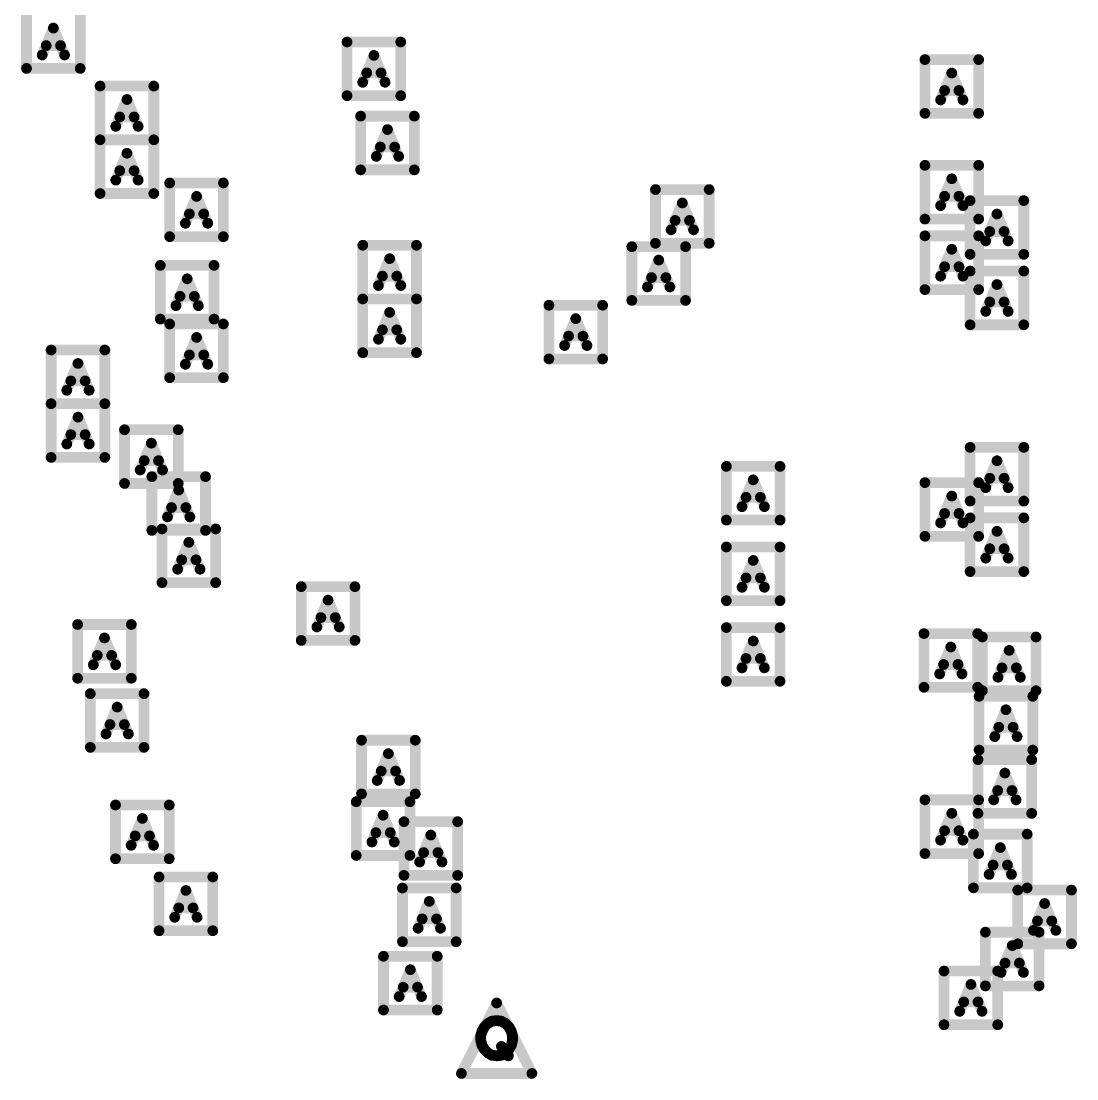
# Model space of a CAD drawing. Extents: x -14.2 to 19.9, y -5.2 to 16.9.
# Drawn here: x 1.661 to 2.251, y 2.011 to 2.601 of the extents above; entities that cross this region are included whole.
import ezdxf

# ---------------------------------------------------------------- set-up
doc = ezdxf.new("R2010")
doc.units = 0
doc.layers.get('0').update_dxf_attribs({"linetype": 'CONTINUOUS'})
doc.layers.add('FAB', color=2, linetype='CONTINUOUS')

# ---------------------------------------------------------------- blocks, each defined once
blk = doc.blocks.new('ROUND_1')
at = {"const_width": 0.003}
blk.add_lwpolyline([(-0.0015, 0, 1), (0.0015, 0, 1)], format="xyb", close=True, dxfattribs=at)

msp = doc.modelspace()

# ---------------------------------------------------------------- linework, layer by layer
at = {"layer": 'FAB', "const_width": 0.006}
for points in [[(1.66435, 2.575), (1.66435, 2.605)], [(1.69435, 2.605), (1.69435, 2.575)], [(1.6731, 2.5825), (1.67935, 2.5975)], [(1.67935, 2.5975), (1.6856, 2.5825)], [(1.68335, 2.58775), (1.67535, 2.58775)], [(1.8434, 2.55976), (1.8434, 2.58976)], [(1.8434, 2.58976), (1.8734, 2.58976)], [(1.8734, 2.58976), (1.8734, 2.55976)], [(1.85215, 2.56726), (1.8584, 2.58226)], [(1.8584, 2.58226), (1.86465, 2.56726)], [(2.16623, 2.54992), (2.16623, 2.57992)], [(2.16623, 2.57992), (2.19623, 2.57992)], [(2.19623, 2.57992), (2.19623, 2.54992)], [(1.69435, 2.575), (1.66435, 2.575)], [(1.8624, 2.57251), (1.8544, 2.57251)], [(2.17498, 2.55742), (2.18123, 2.57242)], [(2.18123, 2.57242), (2.18748, 2.55742)], [(1.70546, 2.53513), (1.70546, 2.56513)], [(1.70546, 2.56513), (1.73546, 2.56513)], [(1.73546, 2.56513), (1.73546, 2.53513)], [(2.18523, 2.56267), (2.17723, 2.56267)], [(1.71421, 2.54263), (1.72046, 2.55763)], [(1.72046, 2.55763), (1.72671, 2.54263)], [(1.8734, 2.55976), (1.8434, 2.55976)], [(2.19623, 2.54992), (2.16623, 2.54992)], [(1.72446, 2.54788), (1.71646, 2.54788)], [(1.851, 2.51835), (1.851, 2.54835)], [(1.851, 2.54835), (1.881, 2.54835)], [(1.881, 2.54835), (1.881, 2.51835)], [(1.85975, 2.52585), (1.866, 2.54085)], [(1.866, 2.54085), (1.87225, 2.52585)], [(1.70546, 2.50513), (1.70546, 2.53513)], [(1.70546, 2.53513), (1.73546, 2.53513)], [(1.73546, 2.53513), (1.70546, 2.53513)], [(1.73546, 2.53513), (1.73546, 2.50513)], [(1.87, 2.5311), (1.862, 2.5311)], [(1.71421, 2.51263), (1.72046, 2.52763)], [(1.72046, 2.52763), (1.72671, 2.51263)], [(2.16623, 2.49086), (2.16623, 2.52086)], [(2.16623, 2.52086), (2.19623, 2.52086)], [(2.19623, 2.52086), (2.19623, 2.49086)], [(1.72446, 2.51788), (1.71646, 2.51788)], [(1.881, 2.51835), (1.851, 2.51835)], [(2.17498, 2.49836), (2.18123, 2.51336)], [(2.18123, 2.51336), (2.18748, 2.49836)], [(1.74434, 2.48102), (1.74434, 2.51102)], [(1.74434, 2.51102), (1.77434, 2.51102)], [(1.77434, 2.51102), (1.77434, 2.48102)], [(2.0157, 2.47735), (2.0157, 2.50735)], [(2.0157, 2.50735), (2.0457, 2.50735)], [(2.0457, 2.50735), (2.0457, 2.47735)], [(1.73546, 2.50513), (1.70546, 2.50513)], [(1.75309, 2.48852), (1.75934, 2.50352)], [(1.75934, 2.50352), (1.76559, 2.48852)], [(2.18523, 2.50361), (2.17723, 2.50361)], [(2.02445, 2.48485), (2.0307, 2.49985)], [(2.0307, 2.49985), (2.03695, 2.48485)], [(2.19147, 2.47118), (2.19147, 2.50118)], [(2.19147, 2.50118), (2.22147, 2.50118)], [(2.22147, 2.50118), (2.22147, 2.47118)], [(1.76334, 2.49377), (1.75534, 2.49377)], [(2.0347, 2.4901), (2.0267, 2.4901)], [(2.19623, 2.49086), (2.16623, 2.49086)], [(2.20022, 2.47868), (2.20647, 2.49368)], [(2.20647, 2.49368), (2.21272, 2.47868)], [(2.21047, 2.48393), (2.20247, 2.48393)], [(1.77434, 2.48102), (1.74434, 2.48102)], [(2.16623, 2.45149), (2.16623, 2.48149)], [(2.16623, 2.48149), (2.19623, 2.48149)], [(2.19623, 2.48149), (2.19623, 2.45149)], [(1.8522, 2.44625), (1.8522, 2.47625)], [(1.8522, 2.47625), (1.8822, 2.47625)], [(1.8822, 2.47625), (1.8822, 2.44625)], [(2.0025, 2.44545), (2.0025, 2.47545)], [(2.0025, 2.47545), (2.0325, 2.47545)], [(2.0457, 2.47735), (2.0157, 2.47735)], [(2.0325, 2.47545), (2.0325, 2.44545)], [(2.17498, 2.45899), (2.18123, 2.47399)], [(2.18123, 2.47399), (2.18748, 2.45899)], [(1.86095, 2.45375), (1.8672, 2.46875)], [(1.8672, 2.46875), (1.87345, 2.45375)], [(2.01125, 2.45295), (2.0175, 2.46795)], [(2.0175, 2.46795), (2.02375, 2.45295)], [(2.22147, 2.47118), (2.19147, 2.47118)], [(1.73909, 2.435), (1.73909, 2.465)], [(1.73909, 2.465), (1.76909, 2.465)], [(1.76909, 2.465), (1.76909, 2.435)], [(2.18523, 2.46424), (2.17723, 2.46424)], [(2.19147, 2.43181), (2.19147, 2.46181)], [(2.19147, 2.46181), (2.22147, 2.46181)], [(2.22147, 2.46181), (2.22147, 2.43181)], [(1.74784, 2.4425), (1.75409, 2.4575)], [(1.75409, 2.4575), (1.76034, 2.4425)], [(1.8712, 2.459), (1.8632, 2.459)], [(2.0215, 2.4582), (2.0135, 2.4582)], [(2.20022, 2.43931), (2.20647, 2.45431)], [(2.20647, 2.45431), (2.21272, 2.43931)], [(2.19623, 2.45149), (2.16623, 2.45149)], [(1.75809, 2.44775), (1.75009, 2.44775)], [(1.8822, 2.44625), (1.8522, 2.44625)], [(1.8522, 2.41625), (1.8522, 2.44625)], [(1.8522, 2.44625), (1.8822, 2.44625)], [(1.8822, 2.44625), (1.8822, 2.41625)], [(1.95618, 2.41275), (1.95618, 2.44275)], [(1.95618, 2.44275), (1.98618, 2.44275)], [(1.98618, 2.44275), (1.98618, 2.41275)], [(2.0325, 2.44545), (2.0025, 2.44545)], [(2.21047, 2.44456), (2.20247, 2.44456)], [(1.86095, 2.42375), (1.8672, 2.43875)], [(1.8672, 2.43875), (1.87345, 2.42375)], [(1.76909, 2.435), (1.73909, 2.435)], [(1.74434, 2.40228), (1.74434, 2.43228)], [(1.74434, 2.43228), (1.77434, 2.43228)], [(1.77434, 2.43228), (1.77434, 2.40228)], [(1.96493, 2.42025), (1.97118, 2.43525)], [(1.97118, 2.43525), (1.97743, 2.42025)], [(2.22147, 2.43181), (2.19147, 2.43181)], [(1.75309, 2.40978), (1.75934, 2.42478)], [(1.75934, 2.42478), (1.76559, 2.40978)], [(1.8712, 2.429), (1.8632, 2.429)], [(1.97518, 2.4255), (1.96718, 2.4255)], [(1.6781, 2.38775), (1.6781, 2.41775)], [(1.6781, 2.41775), (1.7081, 2.41775)], [(1.7081, 2.41775), (1.7081, 2.38775)], [(1.76334, 2.41503), (1.75534, 2.41503)], [(1.8822, 2.41625), (1.8522, 2.41625)], [(1.68685, 2.39525), (1.6931, 2.41025)], [(1.6931, 2.41025), (1.69935, 2.39525)], [(1.98618, 2.41275), (1.95618, 2.41275)], [(1.77434, 2.40228), (1.74434, 2.40228)], [(1.6971, 2.4005), (1.6891, 2.4005)], [(1.7081, 2.38775), (1.6781, 2.38775)], [(1.6781, 2.35775), (1.6781, 2.38775)], [(1.6781, 2.38775), (1.7081, 2.38775)], [(1.7081, 2.38775), (1.7081, 2.35775)], [(1.68685, 2.36525), (1.6931, 2.38025)], [(1.6931, 2.38025), (1.69935, 2.36525)], [(1.71909, 2.34322), (1.71909, 2.37322)], [(1.71909, 2.37322), (1.74909, 2.37322)], [(1.74909, 2.37322), (1.74909, 2.34322)], [(1.6971, 2.3705), (1.6891, 2.3705)], [(1.72784, 2.35072), (1.73409, 2.36572)], [(1.73409, 2.36572), (1.74034, 2.35072)], [(2.19148, 2.33338), (2.19148, 2.36338)], [(2.19148, 2.36338), (2.22148, 2.36338)], [(2.22148, 2.36338), (2.22148, 2.33338)], [(1.7081, 2.35775), (1.6781, 2.35775)], [(1.73809, 2.35597), (1.73009, 2.35597)], [(2.20023, 2.34088), (2.20648, 2.35588)], [(2.20648, 2.35588), (2.21273, 2.34088)], [(2.0553, 2.32275), (2.0553, 2.35275)], [(2.0553, 2.35275), (2.0853, 2.35275)], [(2.0853, 2.35275), (2.0853, 2.32275)], [(1.74909, 2.34322), (1.71909, 2.34322)], [(1.73435, 2.31702), (1.73435, 2.34702)], [(1.73435, 2.34702), (1.76435, 2.34702)], [(1.76435, 2.34702), (1.76435, 2.31702)], [(2.06405, 2.33025), (2.0703, 2.34525)], [(2.0703, 2.34525), (2.07655, 2.33025)], [(2.16623, 2.3137), (2.16623, 2.3437)], [(2.16623, 2.3437), (2.19623, 2.3437)], [(2.19623, 2.3437), (2.19623, 2.3137)], [(2.21048, 2.34613), (2.20248, 2.34613)], [(1.7431, 2.32452), (1.74935, 2.33952)], [(1.74935, 2.33952), (1.7556, 2.32452)], [(2.17498, 2.3212), (2.18123, 2.3362)], [(2.18123, 2.3362), (2.18748, 2.3212)], [(2.0743, 2.3355), (2.0663, 2.3355)], [(2.22148, 2.33338), (2.19148, 2.33338)], [(1.75335, 2.32977), (1.74535, 2.32977)], [(2.18523, 2.32645), (2.17723, 2.32645)], [(2.0853, 2.32275), (2.0553, 2.32275)], [(2.19148, 2.29401), (2.19148, 2.32401)], [(2.19148, 2.32401), (2.22148, 2.32401)], [(2.22148, 2.32401), (2.22148, 2.29401)], [(1.76435, 2.31702), (1.73435, 2.31702)], [(1.74003, 2.28783), (1.74003, 2.31783)], [(1.74003, 2.31783), (1.77003, 2.31783)], [(1.77003, 2.31783), (1.77003, 2.28783)], [(2.19623, 2.3137), (2.16623, 2.3137)], [(2.20023, 2.30151), (2.20648, 2.31651)], [(2.20648, 2.31651), (2.21273, 2.30151)], [(1.74878, 2.29533), (1.75503, 2.31033)], [(1.75503, 2.31033), (1.76128, 2.29533)], [(2.0553, 2.27775), (2.0553, 2.30775)], [(2.0553, 2.30775), (2.0853, 2.30775)], [(2.0853, 2.30775), (2.0853, 2.27775)], [(2.21048, 2.30676), (2.20248, 2.30676)], [(1.75903, 2.30058), (1.75103, 2.30058)], [(2.06405, 2.28525), (2.0703, 2.30025)], [(2.0703, 2.30025), (2.07655, 2.28525)], [(2.0743, 2.2905), (2.0663, 2.2905)], [(2.22148, 2.29401), (2.19148, 2.29401)], [(1.77003, 2.28783), (1.74003, 2.28783)], [(1.8178, 2.25558), (1.8178, 2.28558)], [(1.8178, 2.28558), (1.8478, 2.28558)], [(1.8478, 2.28558), (1.8478, 2.25558)], [(1.82655, 2.26308), (1.8328, 2.27808)], [(1.8328, 2.27808), (1.83905, 2.26308)], [(2.0853, 2.27775), (2.0553, 2.27775)], [(1.8368, 2.26833), (1.8288, 2.26833)], [(1.6929, 2.23445), (1.6929, 2.26445)], [(1.6929, 2.26445), (1.7229, 2.26445)], [(1.7229, 2.26445), (1.7229, 2.23445)], [(2.0553, 2.23275), (2.0553, 2.26275)], [(2.0553, 2.26275), (2.0853, 2.26275)], [(2.0853, 2.26275), (2.0853, 2.23275)], [(2.1657, 2.22939), (2.1657, 2.25939)], [(2.1657, 2.25939), (2.1957, 2.25939)], [(2.1957, 2.25939), (2.1957, 2.22939)], [(1.70165, 2.24195), (1.7079, 2.25695)], [(1.7079, 2.25695), (1.71415, 2.24195)], [(1.8478, 2.25558), (1.8178, 2.25558)], [(2.06405, 2.24025), (2.0703, 2.25525)], [(2.0703, 2.25525), (2.07655, 2.24025)], [(2.19829, 2.2275), (2.19829, 2.2575)], [(2.19829, 2.2575), (2.22829, 2.2575)], [(2.22829, 2.2575), (2.22829, 2.2275)], [(2.17445, 2.23689), (2.1807, 2.25189)], [(2.1807, 2.25189), (2.18695, 2.23689)], [(2.20704, 2.235), (2.21329, 2.25)], [(2.21329, 2.25), (2.21954, 2.235)], [(1.7119, 2.2472), (1.7039, 2.2472)], [(2.0743, 2.2455), (2.0663, 2.2455)], [(2.1847, 2.24214), (2.1767, 2.24214)], [(2.21729, 2.24025), (2.20929, 2.24025)], [(1.7229, 2.23445), (1.6929, 2.23445)], [(2.0853, 2.23275), (2.0553, 2.23275)], [(1.7, 2.19585), (1.7, 2.22585)], [(1.7, 2.22585), (1.73, 2.22585)], [(1.73, 2.22585), (1.73, 2.19585)], [(2.1957, 2.22939), (2.1657, 2.22939)], [(2.1965, 2.19435), (2.1965, 2.22435)], [(2.1965, 2.22435), (2.2265, 2.22435)], [(2.22829, 2.2275), (2.19829, 2.2275)], [(2.2265, 2.22435), (2.2265, 2.19435)], [(1.70875, 2.20335), (1.715, 2.21835)], [(1.715, 2.21835), (1.72125, 2.20335)], [(2.20525, 2.20185), (2.2115, 2.21685)], [(2.2115, 2.21685), (2.21775, 2.20185)], [(1.719, 2.2086), (1.711, 2.2086)], [(2.2155, 2.2071), (2.2075, 2.2071)], [(1.73, 2.19585), (1.7, 2.19585)], [(1.8515, 2.16985), (1.8515, 2.19985)], [(1.8515, 2.19985), (1.8815, 2.19985)], [(1.8815, 2.19985), (1.8815, 2.16985)], [(2.2265, 2.19435), (2.1965, 2.19435)], [(1.86025, 2.17735), (1.8665, 2.19235)], [(1.8665, 2.19235), (1.87275, 2.17735)], [(2.19588, 2.159), (2.19588, 2.189)], [(2.19588, 2.189), (2.22588, 2.189)], [(2.22588, 2.189), (2.22588, 2.159)], [(1.8705, 2.1826), (1.8625, 2.1826)], [(2.20463, 2.1665), (2.21088, 2.1815)], [(2.21088, 2.1815), (2.21713, 2.1665)], [(2.21488, 2.17175), (2.20688, 2.17175)], [(1.84853, 2.13548), (1.84853, 2.16548)], [(1.84853, 2.16548), (1.87853, 2.16548)], [(1.8815, 2.16985), (1.8515, 2.16985)], [(1.87853, 2.16548), (1.87853, 2.13548)], [(2.16623, 2.13653), (2.16623, 2.16653)], [(2.16623, 2.16653), (2.19623, 2.16653)], [(2.19623, 2.16653), (2.19623, 2.13653)], [(1.71406, 2.13365), (1.71406, 2.16365)], [(1.71406, 2.16365), (1.74406, 2.16365)], [(1.74406, 2.16365), (1.74406, 2.13365)], [(2.17498, 2.14403), (2.18123, 2.15903)], [(2.18123, 2.15903), (2.18748, 2.14403)], [(2.22588, 2.159), (2.19588, 2.159)], [(1.72281, 2.14115), (1.72906, 2.15615)], [(1.72906, 2.15615), (1.73531, 2.14115)], [(1.85728, 2.14298), (1.86353, 2.15798)], [(1.86353, 2.15798), (1.86978, 2.14298)], [(1.8752, 2.12435), (1.8752, 2.15435)], [(1.8752, 2.15435), (1.9052, 2.15435)], [(1.9052, 2.15435), (1.9052, 2.12435)], [(1.86753, 2.14823), (1.85953, 2.14823)], [(2.18523, 2.14928), (2.17723, 2.14928)], [(2.19334, 2.11739), (2.19334, 2.14739)], [(2.19334, 2.14739), (2.22334, 2.14739)], [(2.22334, 2.14739), (2.22334, 2.11739)], [(1.73306, 2.1464), (1.72506, 2.1464)], [(1.88395, 2.13185), (1.8902, 2.14685)], [(1.8902, 2.14685), (1.89645, 2.13185)], [(1.87853, 2.13548), (1.84853, 2.13548)], [(1.8942, 2.1371), (1.8862, 2.1371)], [(2.19623, 2.13653), (2.16623, 2.13653)], [(2.20209, 2.12489), (2.20834, 2.13989)], [(2.20834, 2.13989), (2.21459, 2.12489)], [(1.74406, 2.13365), (1.71406, 2.13365)], [(2.21234, 2.13014), (2.20434, 2.13014)], [(1.7384, 2.09345), (1.7384, 2.12345)], [(1.7384, 2.12345), (1.7684, 2.12345)], [(1.7684, 2.12345), (1.7684, 2.09345)], [(1.9052, 2.12435), (1.8752, 2.12435)], [(1.74715, 2.10095), (1.7534, 2.11595)], [(1.7534, 2.11595), (1.75965, 2.10095)], [(1.87437, 2.08732), (1.87437, 2.11732)], [(1.87437, 2.11732), (1.90437, 2.11732)], [(1.90437, 2.11732), (1.90437, 2.08732)], [(2.22334, 2.11739), (2.19334, 2.11739)], [(2.2181, 2.08615), (2.2181, 2.11615)], [(2.2181, 2.11615), (2.2481, 2.11615)], [(2.2481, 2.11615), (2.2481, 2.08615)], [(1.7574, 2.1062), (1.7494, 2.1062)], [(1.88312, 2.09482), (1.88937, 2.10982)], [(1.88937, 2.10982), (1.89562, 2.09482)], [(2.22685, 2.09365), (2.2331, 2.10865)], [(2.2331, 2.10865), (2.23935, 2.09365)], [(1.89337, 2.10007), (1.88537, 2.10007)], [(2.2371, 2.0989), (2.2291, 2.0989)], [(1.7684, 2.09345), (1.7384, 2.09345)], [(2.2, 2.06265), (2.2, 2.09265)], [(2.2, 2.09265), (2.23, 2.09265)], [(2.23, 2.09265), (2.23, 2.06265)], [(1.90437, 2.08732), (1.87437, 2.08732)], [(2.20875, 2.07015), (2.215, 2.08515)], [(2.215, 2.08515), (2.22125, 2.07015)], [(2.2481, 2.08615), (2.2181, 2.08615)], [(1.86377, 2.04918), (1.86377, 2.07918)], [(1.86377, 2.07918), (1.89377, 2.07918)], [(1.89377, 2.07918), (1.89377, 2.04918)], [(1.87252, 2.05668), (1.87877, 2.07168)], [(1.87877, 2.07168), (1.88502, 2.05668)], [(2.1769, 2.04095), (2.1769, 2.07095)], [(2.1769, 2.07095), (2.2069, 2.07095)], [(2.2069, 2.07095), (2.2069, 2.04095)], [(2.219, 2.0754), (2.211, 2.0754)], [(1.88277, 2.06193), (1.87477, 2.06193)], [(2.18565, 2.04845), (2.1919, 2.06345)], [(2.1919, 2.06345), (2.19815, 2.04845)], [(2.23, 2.06265), (2.2, 2.06265)], [(1.90729, 2.01374), (1.92698, 2.0531)], [(1.92698, 2.0531), (1.94667, 2.01374)], [(2.1959, 2.0537), (2.1879, 2.0537)], [(1.89377, 2.04918), (1.86377, 2.04918)], [(1.92009, 2.03967), (1.92206, 2.04164)], [(1.92206, 2.04164), (1.92435, 2.04295)], [(1.92435, 2.04295), (1.92698, 2.04328)], [(1.92698, 2.04328), (1.92961, 2.04295)], [(1.92961, 2.04295), (1.9319, 2.04164)], [(1.9319, 2.04164), (1.93388, 2.03967)], [(2.2069, 2.04095), (2.1769, 2.04095)], [(1.91811, 2.03474), (1.91877, 2.03737)], [(1.91877, 2.03737), (1.92009, 2.03967)], [(1.93388, 2.03967), (1.93519, 2.03737)], [(1.93519, 2.03737), (1.93585, 2.03474)], [(1.91811, 2.03212), (1.91811, 2.03474)], [(1.91877, 2.02949), (1.91811, 2.03212)], [(1.92009, 2.02719), (1.91877, 2.02949)], [(1.93519, 2.02949), (1.93388, 2.02719)], [(1.93585, 2.03212), (1.93519, 2.02949)], [(1.93585, 2.03474), (1.93585, 2.03212)], [(1.92206, 2.02522), (1.92009, 2.02719)], [(1.92435, 2.02391), (1.92206, 2.02522)], [(1.92698, 2.02358), (1.92435, 2.02391)], [(1.92961, 2.02391), (1.92698, 2.02358)], [(1.92961, 2.02883), (1.93355, 2.02358)], [(1.9319, 2.02522), (1.92961, 2.02391)], [(1.93388, 2.02719), (1.9319, 2.02522)], [(1.94667, 2.01374), (1.90729, 2.01374)]]:
    msp.add_lwpolyline(points, dxfattribs=at)

# ---------------------------------------------------------------- block references
at = {"layer": 'FAB'}
for p in [(1.67935, 2.5975), (1.67935, 2.5975), (1.67535, 2.58775), (1.68335, 2.58775), (1.8434, 2.58976), (1.8434, 2.58976), (1.8734, 2.58976), (1.8734, 2.58976), (1.6731, 2.5825), (1.6856, 2.5825), (1.8584, 2.58226), (1.8584, 2.58226), (2.16623, 2.57992), (2.16623, 2.57992), (2.19623, 2.57992), (2.19623, 2.57992), (1.66435, 2.575), (1.66435, 2.575), (1.69435, 2.575), (1.69435, 2.575), (1.8544, 2.57251), (1.8624, 2.57251), (2.18123, 2.57242), (2.18123, 2.57242), (1.85215, 2.56726), (1.86465, 2.56726), (1.70546, 2.56513), (1.70546, 2.56513), (1.73546, 2.56513), (1.73546, 2.56513), (2.17723, 2.56267), (2.18523, 2.56267), (1.72046, 2.55763), (1.72046, 2.55763), (1.8434, 2.55976), (1.8434, 2.55976), (1.8734, 2.55976), (1.8734, 2.55976), (2.17498, 2.55742), (2.18748, 2.55742), (2.16623, 2.54992), (2.16623, 2.54992), (2.19623, 2.54992), (2.19623, 2.54992), (1.71646, 2.54788), (1.72446, 2.54788), (1.851, 2.54835), (1.851, 2.54835), (1.881, 2.54835), (1.881, 2.54835), (1.71421, 2.54263), (1.72671, 2.54263), (1.866, 2.54085), (1.866, 2.54085), (1.70546, 2.53513), (1.70546, 2.53513), (1.70546, 2.53513), (1.70546, 2.53513), (1.73546, 2.53513), (1.73546, 2.53513), (1.73546, 2.53513), (1.73546, 2.53513), (1.862, 2.5311), (1.87, 2.5311), (1.72046, 2.52763), (1.72046, 2.52763), (1.85975, 2.52585), (1.87225, 2.52585), (2.16623, 2.52086), (2.16623, 2.52086), (2.19623, 2.52086), (2.19623, 2.52086), (1.71646, 2.51788), (1.72446, 2.51788), (1.851, 2.51835), (1.851, 2.51835), (1.881, 2.51835), (1.881, 2.51835), (2.18123, 2.51336), (2.18123, 2.51336), (1.71421, 2.51263), (1.72671, 2.51263), (1.74434, 2.51102), (1.74434, 2.51102), (1.77434, 2.51102), (1.77434, 2.51102), (2.0157, 2.50735), (2.0157, 2.50735), (2.0457, 2.50735), (2.0457, 2.50735), (1.70546, 2.50513), (1.70546, 2.50513), (1.73546, 2.50513), (1.73546, 2.50513), (1.75934, 2.50352), (1.75934, 2.50352), (2.17723, 2.50361), (2.18523, 2.50361), (2.0307, 2.49985), (2.0307, 2.49985), (2.17498, 2.49836), (2.18748, 2.49836), (2.19147, 2.50118), (2.19147, 2.50118), (2.22147, 2.50118), (2.22147, 2.50118), (1.75534, 2.49377), (1.76334, 2.49377), (2.0267, 2.4901), (2.0347, 2.4901), (2.16623, 2.49086), (2.16623, 2.49086), (2.19623, 2.49086), (2.19623, 2.49086), (2.20647, 2.49368), (2.20647, 2.49368), (1.75309, 2.48852), (1.76559, 2.48852), (2.02445, 2.48485), (2.03695, 2.48485), (2.20247, 2.48393), (2.21047, 2.48393), (1.74434, 2.48102), (1.74434, 2.48102), (1.77434, 2.48102), (1.77434, 2.48102), (2.16623, 2.48149), (2.16623, 2.48149), (2.19623, 2.48149), (2.19623, 2.48149), (2.20022, 2.47868), (2.21272, 2.47868), (1.8522, 2.47625), (1.8522, 2.47625), (1.8822, 2.47625), (1.8822, 2.47625), (2.0025, 2.47545), (2.0025, 2.47545), (2.0157, 2.47735), (2.0157, 2.47735), (2.0325, 2.47545), (2.0325, 2.47545), (2.0457, 2.47735), (2.0457, 2.47735), (2.18123, 2.47399), (2.18123, 2.47399), (1.8672, 2.46875), (1.8672, 2.46875), (2.0175, 2.46795), (2.0175, 2.46795), (2.19147, 2.47118), (2.19147, 2.47118), (2.22147, 2.47118), (2.22147, 2.47118), (1.73909, 2.465), (1.73909, 2.465), (1.76909, 2.465), (1.76909, 2.465), (2.17723, 2.46424), (2.18523, 2.46424), (2.19147, 2.46181), (2.19147, 2.46181), (2.22147, 2.46181), (2.22147, 2.46181), (1.75409, 2.4575), (1.75409, 2.4575), (1.8632, 2.459), (1.8712, 2.459), (2.0135, 2.4582), (2.0215, 2.4582), (2.17498, 2.45899), (2.18748, 2.45899), (2.20647, 2.45431), (2.20647, 2.45431), (1.86095, 2.45375), (1.87345, 2.45375), (2.01125, 2.45295), (2.02375, 2.45295), (2.16623, 2.45149), (2.16623, 2.45149), (2.19623, 2.45149), (2.19623, 2.45149), (1.74784, 2.4425), (1.75009, 2.44775), (1.75809, 2.44775), (1.76034, 2.4425), (1.8522, 2.44625), (1.8522, 2.44625), (1.8522, 2.44625), (1.8522, 2.44625), (1.8822, 2.44625), (1.8822, 2.44625), (1.8822, 2.44625), (1.8822, 2.44625), (1.95618, 2.44275), (1.95618, 2.44275), (1.98618, 2.44275), (1.98618, 2.44275), (2.0025, 2.44545), (2.0025, 2.44545), (2.0325, 2.44545), (2.0325, 2.44545), (2.20247, 2.44456), (2.21047, 2.44456), (1.8672, 2.43875), (1.8672, 2.43875), (2.20022, 2.43931), (2.21272, 2.43931), (1.73909, 2.435), (1.73909, 2.435), (1.74434, 2.43228), (1.74434, 2.43228), (1.76909, 2.435), (1.76909, 2.435), (1.77434, 2.43228), (1.77434, 2.43228), (1.97118, 2.43525), (1.97118, 2.43525), (2.19147, 2.43181), (2.19147, 2.43181), (2.22147, 2.43181), (2.22147, 2.43181), (1.75934, 2.42478), (1.75934, 2.42478), (1.8632, 2.429), (1.8712, 2.429), (1.96718, 2.4255), (1.97518, 2.4255), (1.86095, 2.42375), (1.87345, 2.42375), (1.96493, 2.42025), (1.97743, 2.42025), (1.6781, 2.41775), (1.6781, 2.41775), (1.7081, 2.41775), (1.7081, 2.41775), (1.75534, 2.41503), (1.76334, 2.41503), (1.8522, 2.41625), (1.8522, 2.41625), (1.8822, 2.41625), (1.8822, 2.41625), (1.6931, 2.41025), (1.6931, 2.41025), (1.75309, 2.40978), (1.76559, 2.40978), (1.95618, 2.41275), (1.95618, 2.41275), (1.98618, 2.41275), (1.98618, 2.41275), (1.74434, 2.40228), (1.74434, 2.40228), (1.77434, 2.40228), (1.77434, 2.40228), (1.68685, 2.39525), (1.6891, 2.4005), (1.6971, 2.4005), (1.69935, 2.39525), (1.6781, 2.38775), (1.6781, 2.38775), (1.6781, 2.38775), (1.6781, 2.38775), (1.7081, 2.38775), (1.7081, 2.38775), (1.7081, 2.38775), (1.7081, 2.38775), (1.6931, 2.38025), (1.6931, 2.38025), (1.71909, 2.37322), (1.71909, 2.37322), (1.74909, 2.37322), (1.74909, 2.37322), (1.6891, 2.3705), (1.6971, 2.3705), (1.73409, 2.36572), (1.73409, 2.36572), (1.68685, 2.36525), (1.69935, 2.36525), (2.19148, 2.36338), (2.19148, 2.36338), (2.22148, 2.36338), (2.22148, 2.36338), (1.6781, 2.35775), (1.6781, 2.35775), (1.7081, 2.35775), (1.7081, 2.35775), (1.73009, 2.35597), (1.73809, 2.35597), (2.20648, 2.35588), (2.20648, 2.35588), (1.72784, 2.35072), (1.74034, 2.35072), (2.0553, 2.35275), (2.0553, 2.35275), (2.0853, 2.35275), (2.0853, 2.35275), (1.71909, 2.34322), (1.71909, 2.34322), (1.73435, 2.34702), (1.73435, 2.34702), (1.74909, 2.34322), (1.74909, 2.34322), (1.76435, 2.34702), (1.76435, 2.34702), (2.0703, 2.34525), (2.0703, 2.34525), (2.16623, 2.3437), (2.16623, 2.3437), (2.19623, 2.3437), (2.19623, 2.3437), (2.20248, 2.34613), (2.21048, 2.34613), (1.74935, 2.33952), (1.74935, 2.33952), (2.18123, 2.3362), (2.18123, 2.3362), (2.20023, 2.34088), (2.21273, 2.34088), (2.06405, 2.33025), (2.0663, 2.3355), (2.0743, 2.3355), (2.07655, 2.33025), (2.19148, 2.33338), (2.19148, 2.33338), (2.22148, 2.33338), (2.22148, 2.33338), (1.7431, 2.32452), (1.74535, 2.32977), (1.75335, 2.32977), (1.7556, 2.32452), (2.17723, 2.32645), (2.18523, 2.32645), (2.0553, 2.32275), (2.0553, 2.32275), (2.0853, 2.32275), (2.0853, 2.32275), (2.17498, 2.3212), (2.18748, 2.3212), (2.19148, 2.32401), (2.19148, 2.32401), (2.22148, 2.32401), (2.22148, 2.32401), (1.73435, 2.31702), (1.73435, 2.31702), (1.74003, 2.31783), (1.74003, 2.31783), (1.76435, 2.31702), (1.76435, 2.31702), (1.77003, 2.31783), (1.77003, 2.31783), (2.16623, 2.3137), (2.16623, 2.3137), (2.19623, 2.3137), (2.19623, 2.3137), (2.20648, 2.31651), (2.20648, 2.31651), (1.75503, 2.31033), (1.75503, 2.31033), (2.0553, 2.30775), (2.0553, 2.30775), (2.0853, 2.30775), (2.0853, 2.30775), (2.20248, 2.30676), (2.21048, 2.30676), (1.75103, 2.30058), (1.75903, 2.30058), (2.20023, 2.30151), (2.21273, 2.30151), (1.74878, 2.29533), (1.76128, 2.29533), (2.0703, 2.30025), (2.0703, 2.30025), (2.0663, 2.2905), (2.0743, 2.2905), (2.19148, 2.29401), (2.19148, 2.29401), (2.22148, 2.29401), (2.22148, 2.29401), (1.74003, 2.28783), (1.74003, 2.28783), (1.77003, 2.28783), (1.77003, 2.28783), (1.8178, 2.28558), (1.8178, 2.28558), (1.8478, 2.28558), (1.8478, 2.28558), (2.06405, 2.28525), (2.07655, 2.28525), (1.8328, 2.27808), (1.8328, 2.27808), (2.0553, 2.27775), (2.0553, 2.27775), (2.0853, 2.27775), (2.0853, 2.27775), (1.8288, 2.26833), (1.8368, 2.26833), (1.6929, 2.26445), (1.6929, 2.26445), (1.7229, 2.26445), (1.7229, 2.26445), (1.82655, 2.26308), (1.83905, 2.26308), (2.0553, 2.26275), (2.0553, 2.26275), (2.0853, 2.26275), (2.0853, 2.26275), (2.1657, 2.25939), (2.1657, 2.25939), (2.1957, 2.25939), (2.1957, 2.25939), (1.7079, 2.25695), (1.7079, 2.25695), (1.8178, 2.25558), (1.8178, 2.25558), (1.8478, 2.25558), (1.8478, 2.25558), (2.0703, 2.25525), (2.0703, 2.25525), (2.19829, 2.2575), (2.19829, 2.2575), (2.22829, 2.2575), (2.22829, 2.2575), (2.1807, 2.25189), (2.1807, 2.25189), (2.21329, 2.25), (2.21329, 2.25), (1.70165, 2.24195), (1.7039, 2.2472), (1.7119, 2.2472), (1.71415, 2.24195), (2.0663, 2.2455), (2.0743, 2.2455), (2.1767, 2.24214), (2.1847, 2.24214), (2.06405, 2.24025), (2.07655, 2.24025), (2.17445, 2.23689), (2.18695, 2.23689), (2.20929, 2.24025), (2.21729, 2.24025), (1.6929, 2.23445), (1.6929, 2.23445), (1.7229, 2.23445), (1.7229, 2.23445), (2.0553, 2.23275), (2.0553, 2.23275), (2.0853, 2.23275), (2.0853, 2.23275), (2.20704, 2.235), (2.21954, 2.235), (1.7, 2.22585), (1.7, 2.22585), (1.73, 2.22585), (1.73, 2.22585), (2.1657, 2.22939), (2.1657, 2.22939), (2.1957, 2.22939), (2.1957, 2.22939), (2.1965, 2.22435), (2.1965, 2.22435), (2.19829, 2.2275), (2.19829, 2.2275), (2.2265, 2.22435), (2.2265, 2.22435), (2.22829, 2.2275), (2.22829, 2.2275), (1.715, 2.21835), (1.715, 2.21835), (2.2115, 2.21685), (2.2115, 2.21685), (1.711, 2.2086), (1.719, 2.2086), (2.2075, 2.2071), (2.2155, 2.2071), (1.70875, 2.20335), (1.72125, 2.20335), (2.20525, 2.20185), (2.21775, 2.20185), (1.7, 2.19585), (1.7, 2.19585), (1.73, 2.19585), (1.73, 2.19585), (1.8515, 2.19985), (1.8515, 2.19985), (1.8815, 2.19985), (1.8815, 2.19985), (2.1965, 2.19435), (2.1965, 2.19435), (2.2265, 2.19435), (2.2265, 2.19435), (1.8665, 2.19235), (1.8665, 2.19235), (2.19588, 2.189), (2.19588, 2.189), (2.22588, 2.189), (2.22588, 2.189), (1.8625, 2.1826), (1.8705, 2.1826), (1.86025, 2.17735), (1.87275, 2.17735), (2.21088, 2.1815), (2.21088, 2.1815), (2.20688, 2.17175), (2.21488, 2.17175), (1.84853, 2.16548), (1.84853, 2.16548), (1.8515, 2.16985), (1.8515, 2.16985), (1.87853, 2.16548), (1.87853, 2.16548), (1.8815, 2.16985), (1.8815, 2.16985), (2.16623, 2.16653), (2.16623, 2.16653), (2.19623, 2.16653), (2.19623, 2.16653), (2.20463, 2.1665), (2.21713, 2.1665), (1.71406, 2.16365), (1.71406, 2.16365), (1.74406, 2.16365), (1.74406, 2.16365), (2.18123, 2.15903), (2.18123, 2.15903), (2.19588, 2.159), (2.19588, 2.159), (2.22588, 2.159), (2.22588, 2.159), (1.72906, 2.15615), (1.72906, 2.15615), (1.86353, 2.15798), (1.86353, 2.15798), (1.8752, 2.15435), (1.8752, 2.15435), (1.9052, 2.15435), (1.9052, 2.15435), (1.85953, 2.14823), (1.86753, 2.14823), (2.17723, 2.14928), (2.18523, 2.14928), (2.19334, 2.14739), (2.19334, 2.14739), (2.22334, 2.14739), (2.22334, 2.14739), (1.72281, 2.14115), (1.72506, 2.1464), (1.73306, 2.1464), (1.73531, 2.14115), (1.85728, 2.14298), (1.86978, 2.14298), (1.8902, 2.14685), (1.8902, 2.14685), (2.17498, 2.14403), (2.18748, 2.14403), (1.84853, 2.13548), (1.84853, 2.13548), (1.87853, 2.13548), (1.87853, 2.13548), (1.8862, 2.1371), (1.8942, 2.1371), (2.16623, 2.13653), (2.16623, 2.13653), (2.19623, 2.13653), (2.19623, 2.13653), (2.20834, 2.13989), (2.20834, 2.13989), (1.71406, 2.13365), (1.71406, 2.13365), (1.74406, 2.13365), (1.74406, 2.13365), (1.88395, 2.13185), (1.89645, 2.13185), (2.20434, 2.13014), (2.21234, 2.13014), (1.7384, 2.12345), (1.7384, 2.12345), (1.7684, 2.12345), (1.7684, 2.12345), (1.8752, 2.12435), (1.8752, 2.12435), (1.9052, 2.12435), (1.9052, 2.12435), (2.20209, 2.12489), (2.21459, 2.12489), (1.7534, 2.11595), (1.7534, 2.11595), (1.87437, 2.11732), (1.87437, 2.11732), (1.90437, 2.11732), (1.90437, 2.11732), (2.19334, 2.11739), (2.19334, 2.11739), (2.2181, 2.11615), (2.2181, 2.11615), (2.22334, 2.11739), (2.22334, 2.11739), (2.2481, 2.11615), (2.2481, 2.11615), (1.7494, 2.1062), (1.7574, 2.1062), (1.88937, 2.10982), (1.88937, 2.10982), (2.2331, 2.10865), (2.2331, 2.10865), (1.74715, 2.10095), (1.75965, 2.10095), (1.88537, 2.10007), (1.89337, 2.10007), (1.88312, 2.09482), (1.89562, 2.09482), (2.2291, 2.0989), (2.2371, 2.0989), (1.7384, 2.09345), (1.7384, 2.09345), (1.7684, 2.09345), (1.7684, 2.09345), (2.2, 2.09265), (2.2, 2.09265), (2.22685, 2.09365), (2.23, 2.09265), (2.23, 2.09265), (2.23935, 2.09365), (1.87437, 2.08732), (1.87437, 2.08732), (1.90437, 2.08732), (1.90437, 2.08732), (2.215, 2.08515), (2.215, 2.08515), (2.2181, 2.08615), (2.2181, 2.08615), (2.2481, 2.08615), (2.2481, 2.08615), (1.86377, 2.07918), (1.86377, 2.07918), (1.89377, 2.07918), (1.89377, 2.07918), (1.87877, 2.07168), (1.87877, 2.07168), (2.1769, 2.07095), (2.1769, 2.07095), (2.2069, 2.07095), (2.2069, 2.07095), (2.211, 2.0754), (2.219, 2.0754), (2.20875, 2.07015), (2.22125, 2.07015), (1.87477, 2.06193), (1.88277, 2.06193), (2.1919, 2.06345), (2.1919, 2.06345), (2.2, 2.06265), (2.2, 2.06265), (2.23, 2.06265), (2.23, 2.06265), (1.87252, 2.05668), (1.88502, 2.05668), (1.92698, 2.0531), (1.92698, 2.0531), (2.1879, 2.0537), (2.1959, 2.0537), (1.86377, 2.04918), (1.86377, 2.04918), (1.89377, 2.04918), (1.89377, 2.04918), (2.18565, 2.04845), (2.19815, 2.04845), (1.92206, 2.04164), (1.92206, 2.04164), (1.92435, 2.04295), (1.92435, 2.04295), (1.92698, 2.04328), (1.92698, 2.04328), (1.92961, 2.04295), (1.92961, 2.04295), (1.9319, 2.04164), (1.9319, 2.04164), (2.1769, 2.04095), (2.1769, 2.04095), (2.2069, 2.04095), (2.2069, 2.04095), (1.91877, 2.03737), (1.91877, 2.03737), (1.92009, 2.03967), (1.92009, 2.03967), (1.93388, 2.03967), (1.93388, 2.03967), (1.93519, 2.03737), (1.93519, 2.03737), (1.91811, 2.03474), (1.91811, 2.03474), (1.91811, 2.03212), (1.91811, 2.03212), (1.91877, 2.02949), (1.91877, 2.02949), (1.93519, 2.02949), (1.93519, 2.02949), (1.93585, 2.03474), (1.93585, 2.03474), (1.93585, 2.03212), (1.93585, 2.03212), (1.92009, 2.02719), (1.92009, 2.02719), (1.92206, 2.02522), (1.92206, 2.02522), (1.92435, 2.02391), (1.92435, 2.02391), (1.92698, 2.02358), (1.92698, 2.02358), (1.92961, 2.02883), (1.92961, 2.02391), (1.92961, 2.02391), (1.9319, 2.02522), (1.9319, 2.02522), (1.93355, 2.02358), (1.93388, 2.02719), (1.93388, 2.02719), (1.90729, 2.01374), (1.90729, 2.01374), (1.94667, 2.01374), (1.94667, 2.01374)]:
    msp.add_blockref('ROUND_1', p, dxfattribs=at)

doc.saveas('drawing.dxf')
